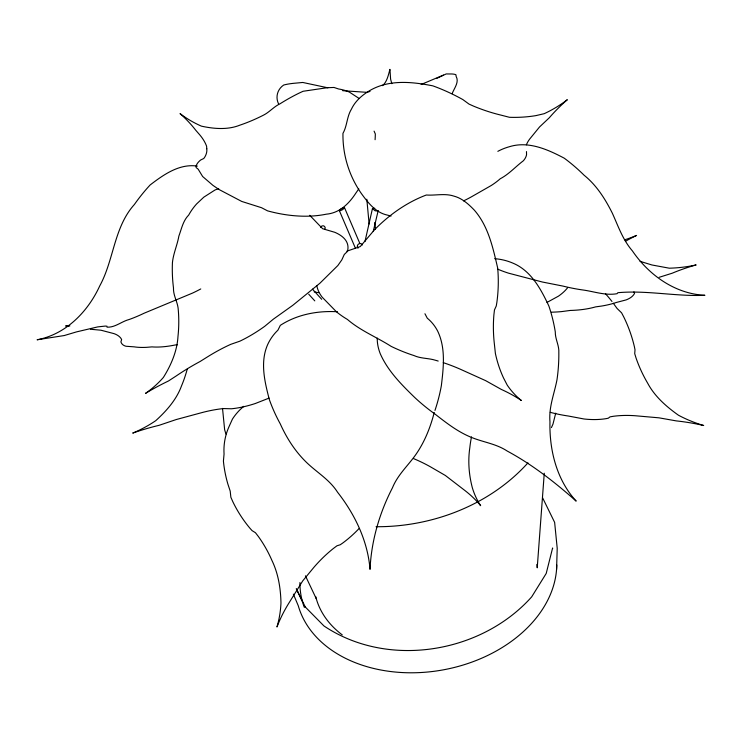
<?xml version="1.0" encoding="UTF-8"?>
<svg xmlns="http://www.w3.org/2000/svg" width="742" height="742" viewBox="0 0 742 742"><rect width="100%" height="100%" fill="white"/><g stroke="black" fill="none" stroke-linecap="round" stroke-linejoin="round"><path stroke-width="1.11" d="M556.565 569.55L557.214 548.31L554.636 522.377L542.569 497.743M544.266 473.22L537.227 567.806L536.893 564.421M355.39 248.171L339.317 210.561L339.947 209.698M341.737 208.511C347.256 205.636 341.941 211.424 339.317 210.561M364.962 241.558L372.456 208.576L374.729 208.27M324.913 229.287C326.48 226.189 321.982 224.121 320.702 227.386M373.263 231.319L378.16 210.737M555.73 413.146L552.985 424.081L551.427 427.577M434.246 412.469C430.434 427.253 424.814 441.573 416.012 454.29C408.165 465.586 397.768 474.639 392.444 487.837C379.422 513.056 371.334 540.946 370.026 569.355C367.735 540.983 354.945 514.41 337.564 492.234C329.698 479.842 317.409 472.775 307.142 463.017C295.446 451.869 286.802 438.401 280.263 423.858A160.105 154.419 66.4 0 1 269.337 399.567C264.746 381.954 259.932 362.365 267.556 344.826A60.603 53.034 30.9 0 1 277.916 330.171L280.328 325.348C297.125 314.432 317.715 310.555 337.517 311.761M452.128 93.677C454.123 88.4 459.4 82.158 456.172 76.5L455.922 74.738A160.105 19.533 -24.6 0 0 449.94 73.968L446.183 73.94L436.723 78.383M527.961 462.869C489.859 505.079 432.317 527.089 376.046 526.718M340.457 209.3L341.07 208.901M546.975 302.43L558.429 296.169A127.16 53.943 8.2 0 0 567.5 287.877M382.436 85.655C387.138 81.917 388.335 74.896 389.949 69.368L390.607 79.181L391.841 83.67M378.012 210.997L375.146 210.802L372.456 208.576M421.104 84.505L443.493 75.072M346.829 251.176L360.25 246.576L374.367 229.937A109.278 72.206 -48.7 0 1 426.325 195.016C435.489 195.665 444.857 193.115 453.881 196.111C462.09 198.235 468.694 204.235 474.407 210.227C488.459 226.412 492.966 247.893 497.687 268.048A152.62 151.062 -50.6 0 1 496.843 302.541L496.259 305.992L494.469 309.915L493.884 314.96A149.281 143.688 -47.7 0 0 494.395 344.158L495.387 353.424A133.291 119.054 -47.2 0 0 503.521 377.938L507.203 385.079A125.175 93.112 -48.1 0 0 521.199 400.374M659.146 277.313L672.224 273.204A130.471 62.337 -4.8 0 1 696.144 264.922A130.471 110.66 15.2 0 1 669.293 268.196L651.93 264.977L640.049 261.332M370.035 91.396L367.002 92.342L342.665 90.691M269.04 398.12L255.341 403.5A127.16 65.89 -42.2 0 1 231.458 408.777L223.388 408.564A130.471 68.097 -34.9 0 0 200.655 412.942L176.197 419.555L159.076 425.324A130.471 61.54 -11.8 0 0 132.725 433.096A130.471 110.771 6.6 0 0 155.755 420.668C166.421 410.994 176.448 399.706 181.456 386.044A130.471 117.329 -34.2 0 0 187.207 369.201M177.384 344.789L175.344 344.956A63.534 23.93 -22.5 0 1 151.98 346.885L146.573 347.33A127.16 38.194 -28.7 0 1 134.209 346.848L126.066 346.264A127.16 26.666 -34.8 0 1 120.909 341.793L121.642 339.613L120.992 338.426A130.471 36.729 -30.1 0 0 113.869 333.594L100.958 330.209L90.422 329.235M197.326 166.106C179.425 163.407 163.546 174.695 150.134 184.971A160.105 113.582 -72.4 0 0 134.404 204.467C113.832 227.302 114.008 259.96 99.706 285.976C87.908 311.761 65.88 334.354 37.1 339.78L64.22 335.551L76.528 331.887L97.786 326.888L105.364 326.072L106.978 326.23L107.043 327.166C115.131 327.602 121.53 321.49 128.997 319.552A160.105 39.901 -42 0 0 144.115 313.217L192.521 293.09A60.603 22.464 -24.1 0 0 200.757 288.953M327.89 87.816L302.773 82.464L295.678 83.132A160.105 32.258 15.7 0 0 284.019 84.95L283.667 85.061C277.434 89.207 275.18 97.183 278.621 103.982M358.933 98.343L349.399 92.101A63.71 46.394 -41.7 0 0 338.602 88.984L334.002 87.454L327.092 87.732L303.079 91.275L299.239 93.056A148.242 68.774 -47 0 0 279.901 103.861C273.789 106.727 269.531 112.088 263.623 115.084A145.673 83.753 -45 0 1 239.777 125.194C227.72 130.035 213.891 128.876 201.425 126.149A127.16 111.319 -36.3 0 1 180.046 113.582A125.175 70.759 18.4 0 1 195.721 130.221L199.31 134.339A133.291 54.973 5.2 0 1 206.573 146.174L206.777 148.734M309.72 215.301L322.64 228.721L334.781 232.302A109.278 36.395 -13.3 0 1 347.414 251.464L344.288 254.46L341.821 259.867L337.879 265.506L319.876 283.258L292.738 305.352L273.362 319.153L264.708 326.322A152.62 83.039 -56.2 0 1 239.879 341.172L230.725 344.353A149.281 79.171 -47.3 0 0 207.491 356.874L200.108 361.493A133.291 65.055 -34.9 0 0 176.123 376.008L168.49 380.971A125.175 48.768 -19.5 0 0 145.515 393.381A127.16 105.345 19.2 0 0 163.388 377.437C171.105 365.101 177.125 351.114 177.978 336.478A145.673 139.774 -31.8 0 0 178.099 307.986C177.162 301.141 173.164 295.168 173.48 287.877A148.242 142.65 -59.5 0 1 172.441 262.547C173.35 253.532 177.282 245.083 178.878 236.058C181.549 228.824 183.042 220.726 188.691 215.069A63.71 58.841 -0.5 0 1 196.574 203.976L203.818 197.159L215.041 189.98A63.256 54.416 15 0 1 218.723 188.663M312.475 289.167L321.703 299.295M308.728 294.212L314.793 300.872M362.486 244.934C360.389 241.382 355.353 245.148 358.015 248.218M613.291 303.237L617.056 308.44L621.583 312.827L623.818 317.075A127.16 113.98 58.9 0 1 634.382 346.69L635.013 349.797L634.716 353.646L636.098 358.163A130.471 119.471 45.5 0 0 647.627 383.113C654.657 396.395 666.362 406.653 678.513 415.26A130.471 119.045 -5.9 0 0 703.694 425.509A130.471 73.588 8.2 0 0 676.305 420.899L658.952 417.829L634.892 415.715A130.471 74.024 32.8 0 0 613.411 416.281L610.026 416.865L608.319 418.182L606.307 418.609A127.16 69.683 40.2 0 1 584.028 418.989L568.298 416.012A127.16 72.605 30.8 0 1 550.286 412.348M424.943 313.755L427.281 318.197A60.603 48.731 -53.1 0 1 437.715 331.192C445.84 348.211 443.493 367.717 441.342 385.775A160.105 143.753 -83.3 0 1 434.97 410.437M633.928 291.884L634.577 293.155L634.215 293.953A127.16 34.41 20.3 0 1 626.081 299.916L616.12 302.532A127.16 44.066 13.4 0 1 601.558 306.056L595.576 306.891A63.534 25.905 6.4 0 1 570.208 310.453L561.648 311.594A63.636 29.328 -1.6 0 1 551.408 312.187M296.587 589.157L305.361 607.142L305.073 606.771L323.929 625.933C387.704 668.792 481.159 653.489 531.689 596.856L546.214 573.445L552.604 547.995L552.623 548.505M305.426 575.811L316.277 598.72M296.253 588.731L302.059 600.983M374.079 131.13L375.322 133.968A106.06 98.129 -32.4 0 1 375.081 139.7M344.538 207.751L359.842 243.459M293.368 594.138L298.256 605.695A131.659 96.284 -10.6 0 0 438.791 670.62A131.659 96.284 -10.6 0 0 556.769 564.95M225.958 434.051L224.65 429.813L222.526 408.397M526.477 151.581L526.551 154.586A148.242 37.119 2.7 0 1 523.305 160.819C515.569 166.635 508.993 174.194 500.21 178.776A63.71 28.001 -14.2 0 1 491.185 185.537L471.773 196.63A63.256 32.509 -24.9 0 1 463.537 200.887M374.821 222.526L375.489 229.25M369.126 224.01L366.817 199.218M68.718 326.174A130.471 61.336 -12.2 0 0 65.639 325.961A130.471 106.189 -38.5 0 0 69.896 325.886M318.689 292.673A98.732 72.725 20.4 0 1 314.163 291.884M471.485 436.899A130.471 118.219 -40.8 0 0 469.797 447.871C467.84 461.144 468.925 474.713 472.32 487.698A130.471 91.934 -37.7 0 0 480.649 505.692A130.471 78.16 4.6 0 0 465.475 490.954L445.33 475.455L430.202 466.681A130.471 104.446 21.7 0 0 413.544 458.593M625.487 241.252A130.471 72.67 -20.6 0 1 636.58 235.418A130.471 119.091 -10.5 0 1 624.653 239.824M605.435 293.702A127.16 116.902 41.3 0 1 611.974 301.475M359.202 528.397A127.16 105.614 -76.7 0 1 342.656 543.088L340.235 544.758L336.979 545.787L333.325 548.524A130.471 107.024 -65.8 0 0 313.987 567.231L302.727 580.893L288.248 604.118A130.471 92.425 -38 0 0 276.961 626.99A130.471 114.398 11.3 0 0 280.968 602.958C280.662 588.387 278.306 573.649 271.952 560.488A130.471 128.997 2.7 0 0 258.374 536.503L255.452 532.719L252.057 530.613L249.924 528.221A127.16 127.03 -16.9 0 1 232.812 501.685L230.873 497.298L230.196 491.093L227.868 484.044A127.16 125.092 4.3 0 1 223.416 461.116L224.056 454.03A63.534 60.501 8.1 0 1 229.074 426.557L232.441 419.072A63.636 57.338 10.5 0 1 243.784 406.328M377.242 338.102A60.603 41.571 28.4 0 0 380.229 353.656C387.834 370.981 401.468 384.606 414.824 397.591A160.105 121.558 54 0 0 434.979 414.045C446.563 423.07 458.231 432.224 472.135 437.669C483.812 442.343 496.342 443.874 507.194 451.034C532.302 464.575 554.886 482.235 576.172 501.11C556.621 479.796 549.293 450.125 549.961 421.827C548.69 406.987 554.311 393.817 556.992 379.728C558.299 370.75 558.912 361.688 558.828 352.617C559.292 345.447 555.137 339.113 555.285 331.906A160.105 160.068 -8.7 0 0 548.885 306.056C540.946 289.148 531.105 270.663 512.852 263.113A60.603 57.106 -40.5 0 0 494.664 258.68M316.815 285.642A63.256 34.735 7.7 0 0 322.139 297.143L336.321 311.677A63.71 41.404 17.4 0 0 347.414 319.44C360.464 330.719 376.75 337.156 391.108 346.347A148.242 113.211 42 0 0 413.953 355.548C420.12 358.349 426.715 358.126 433.105 359.62A145.673 106.505 31.3 0 1 438.188 361.057M521.199 400.374A127.16 64.081 4.5 0 0 501.304 389.411L485.667 380.665L460.3 369.21A145.673 106.505 31.3 0 0 443.262 362.652M206.777 148.734A149.281 41.385 -2.5 0 1 204.792 157.044L203.772 158.491L200.618 160.031A152.62 26.721 -7.2 0 0 196.083 166.644L196.138 167.562L198.188 169.204L202.64 176.503L212.935 185.361L218.89 189.433L241.744 201.444L261.518 207.704L267.537 210.849A109.278 67.476 25.3 0 0 326.248 214.188C339.576 213.047 348.981 203.716 355.919 193.022A106.06 98.129 -32.4 0 0 358.776 188.811M497.567 269.086A60.603 26.053 11 0 0 508.511 273.158L542.411 282.025L563.039 286.106A160.105 59.249 30.8 0 0 582.98 289.992C594.24 291.523 605.491 295.77 617.038 293.702L617.873 292.7C646.866 290.085 675.814 296.615 704.9 295.297C674.979 293.86 648.842 275.013 632.416 250.917C622.761 239.768 618.272 226.291 612.354 213.232C605.175 198.893 596.605 185.305 584.075 175.205A160.105 133.254 58.1 0 0 564.263 158.194C547.809 149.522 528.619 140.859 509.717 146.619A60.603 55.91 25.6 0 0 497.836 151.331M526.384 144.811A145.673 48.295 -3.5 0 1 529.695 139.042L539.536 126.975L549.247 117.82A127.16 68.208 -29.4 0 1 567.324 99.706A125.175 117.412 11.2 0 1 544.238 113.674L535.956 115.613A133.291 111.356 29.1 0 1 509.42 117.292L500.767 115.066A149.281 108.453 36.3 0 1 473.656 106.171L469.046 104.112L462.822 99.558A152.62 97.258 40.2 0 0 432.864 85.859C412.19 81.759 389.123 79.338 369.924 90.478C362.272 94.985 355.242 100.977 351.42 109.176C346.802 116.642 347.237 125.825 342.962 133.347A109.278 105.299 -4.3 0 0 361.373 193.541C368.06 202.733 375.61 212.629 387.38 215.097A106.06 60.019 -37.2 0 0 391.09 216.015M304.266 607.244A126.761 92.704 -10.6 0 1 299.935 582.535M342.257 634.892A112.617 82.362 -10.6 0 1 315.702 596.54"/></g></svg>
